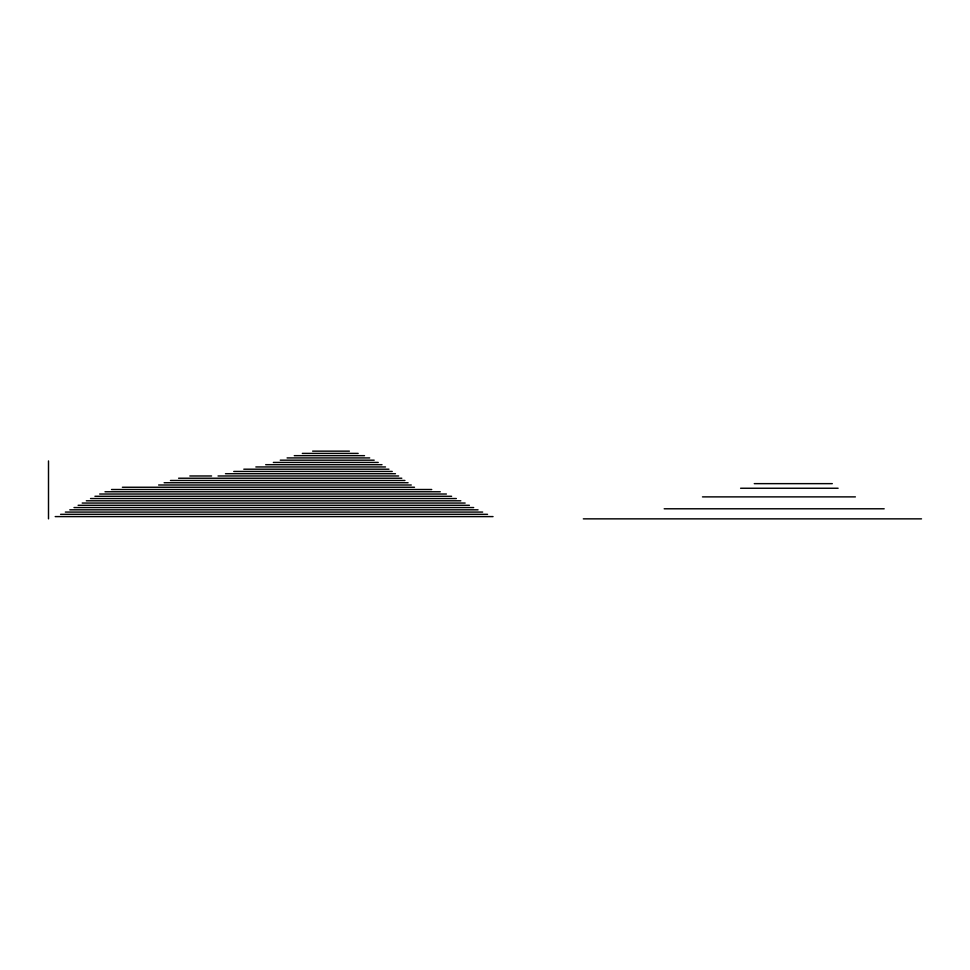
<?xml version="1.0" encoding="UTF-8"?>
<svg xmlns="http://www.w3.org/2000/svg" width="970" height="970" viewBox="0 0 970 970"><rect width="100%" height="100%" fill="white"/><g stroke="black" fill="none" stroke-linecap="round" stroke-linejoin="round"><path stroke-width="1.45" d="M312.631 451.147L349.382 451.147M302.325 453.402L358.16 453.402M294.274 455.67L364.502 455.67M287.096 457.925L369.691 457.925M280.257 460.18L374.178 460.18M273.346 462.435L378.227 462.435M265.695 464.691L381.986 464.691M255.85 466.946L385.478 466.946M243.797 469.201L388.934 469.201M233.758 471.456L392.232 471.456M225.476 473.712L395.457 473.712M189.841 475.979L211.569 475.979M218.044 475.979L398.634 475.979M178.601 478.234L401.786 478.234M170.465 480.489L404.926 480.489M164.136 482.745L408.079 482.745M754.272 483.642L832.296 483.642M158.631 485L411.256 485M122.39 487.255L414.493 487.255M740.595 488.249L838.104 488.249M111.526 489.51L431.723 489.51M105.015 491.766L440.283 491.766M99.68 494.021L446.394 494.021M94.939 496.288L451.608 496.288M702.486 496.882L855.382 496.882M90.525 498.544L456.349 498.544M86.318 500.799L460.811 500.799M82.207 503.054L465.127 503.054M78.121 505.309L469.395 505.309M74.011 507.565L473.675 507.565M664.195 508.789L884.179 508.789M69.791 509.82L478.052 509.82M65.366 512.075L482.648 512.075M60.589 514.33L487.546 514.33M55.205 516.598L493.039 516.598M583.334 518.853L921.5 518.853M48.5 460.932L48.5 518.853"/></g></svg>
